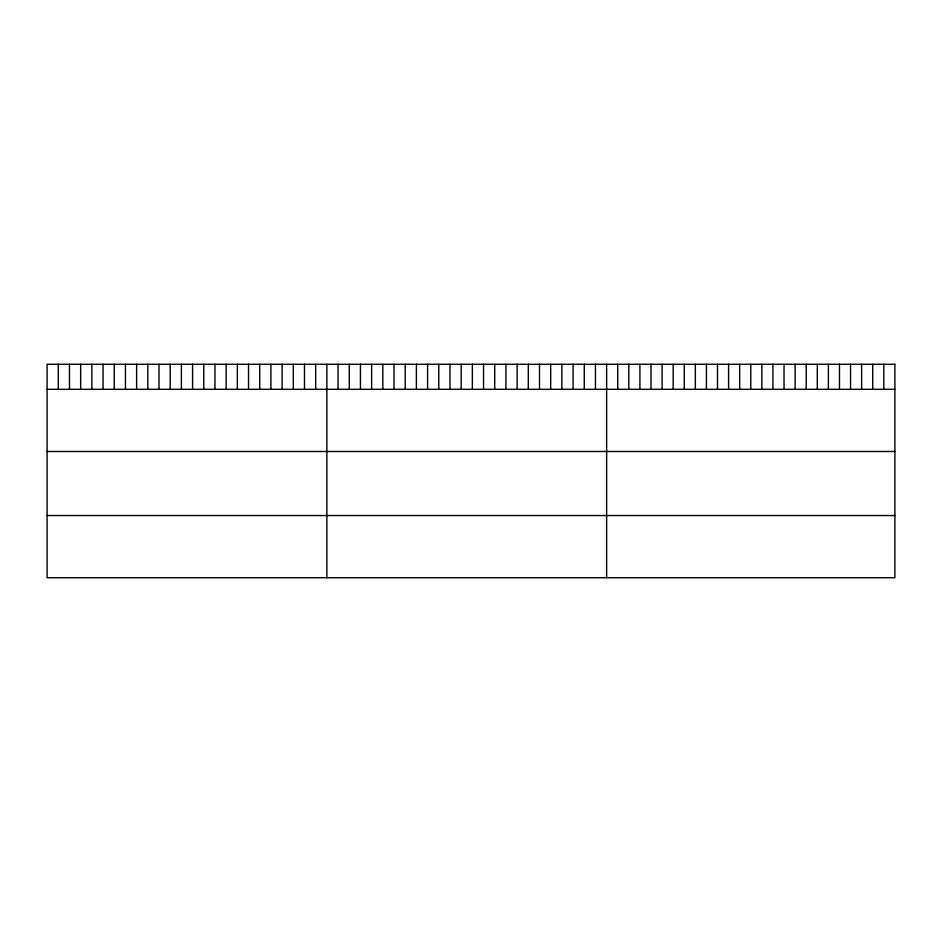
<?xml version="1.0" encoding="UTF-8"?>
<svg xmlns="http://www.w3.org/2000/svg" width="942" height="942" viewBox="0 0 942 942"><rect width="100%" height="100%" fill="white"/><g stroke="black" fill="none" stroke-linecap="round" stroke-linejoin="round"><path stroke-width="1.41" d="M47.1 389.305L894.9 389.305M47.1 451.477L894.9 451.477M47.1 515.545L894.9 515.545M883.808 364.271L883.808 389.305M872.728 364.271L872.728 389.305M861.636 364.271L861.636 389.305M850.555 364.271L850.555 389.305M839.463 364.271L839.463 389.305M828.383 364.271L828.383 389.305M817.291 364.271L817.291 389.305M806.211 364.271L806.211 389.305M795.119 364.271L795.119 389.305M784.038 364.271L784.038 389.305M772.946 364.271L772.946 389.305M761.866 364.271L761.866 389.305M750.774 364.271L750.774 389.305M739.682 364.271L739.682 389.305M728.602 364.271L728.602 389.305M717.51 364.271L717.51 389.305M706.429 364.271L706.429 389.305M695.337 364.271L695.337 389.305M684.257 364.271L684.257 389.305M673.165 364.271L673.165 389.305M662.085 364.271L662.085 389.305M650.993 364.271L650.993 389.305M639.912 364.271L639.912 389.305M628.82 364.271L628.82 389.305M617.74 364.271L617.74 389.305M606.648 364.271L606.648 577.729M595.462 364.271L595.462 389.305M584.264 364.271L584.264 389.305M573.077 364.271L573.077 389.305M561.879 364.271L561.879 389.305M550.693 364.271L550.693 389.305M539.507 364.271L539.507 389.305M528.309 364.271L528.309 389.305M517.123 364.271L517.123 389.305M505.925 364.271L505.925 389.305M494.738 364.271L494.738 389.305M483.552 364.271L483.552 389.305M472.354 364.271L472.354 389.305M461.168 364.271L461.168 389.305M449.97 364.271L449.97 389.305M438.784 364.271L438.784 389.305M427.597 364.271L427.597 389.305M416.399 364.271L416.399 389.305M405.213 364.271L405.213 389.305M394.015 364.271L394.015 389.305M382.829 364.271L382.829 389.305M371.643 364.271L371.643 389.305M360.445 364.271L360.445 389.305M349.258 364.271L349.258 389.305M338.06 364.271L338.06 389.305M326.874 364.271L326.874 577.729M315.688 364.271L315.688 389.305M304.49 364.271L304.49 389.305M293.303 364.271L293.303 389.305M282.105 364.271L282.105 389.305M270.919 364.271L270.919 389.305M259.733 364.271L259.733 389.305M248.535 364.271L248.535 389.305M237.349 364.271L237.349 389.305M226.151 364.271L226.151 389.305M214.964 364.271L214.964 389.305M203.778 364.271L203.778 389.305M192.58 364.271L192.58 389.305M181.394 364.271L181.394 389.305M170.196 364.271L170.196 389.305M159.01 364.271L159.01 389.305M147.823 364.271L147.823 389.305M136.625 364.271L136.625 389.305M125.439 364.271L125.439 389.305M114.241 364.271L114.241 389.305M103.055 364.271L103.055 389.305M91.869 364.271L91.869 389.305M80.671 364.271L80.671 389.305M69.484 364.271L69.484 389.305M58.286 364.271L58.286 389.305M894.9 364.271L47.1 364.271L47.1 577.729L894.9 577.729L894.9 364.271"/></g></svg>
